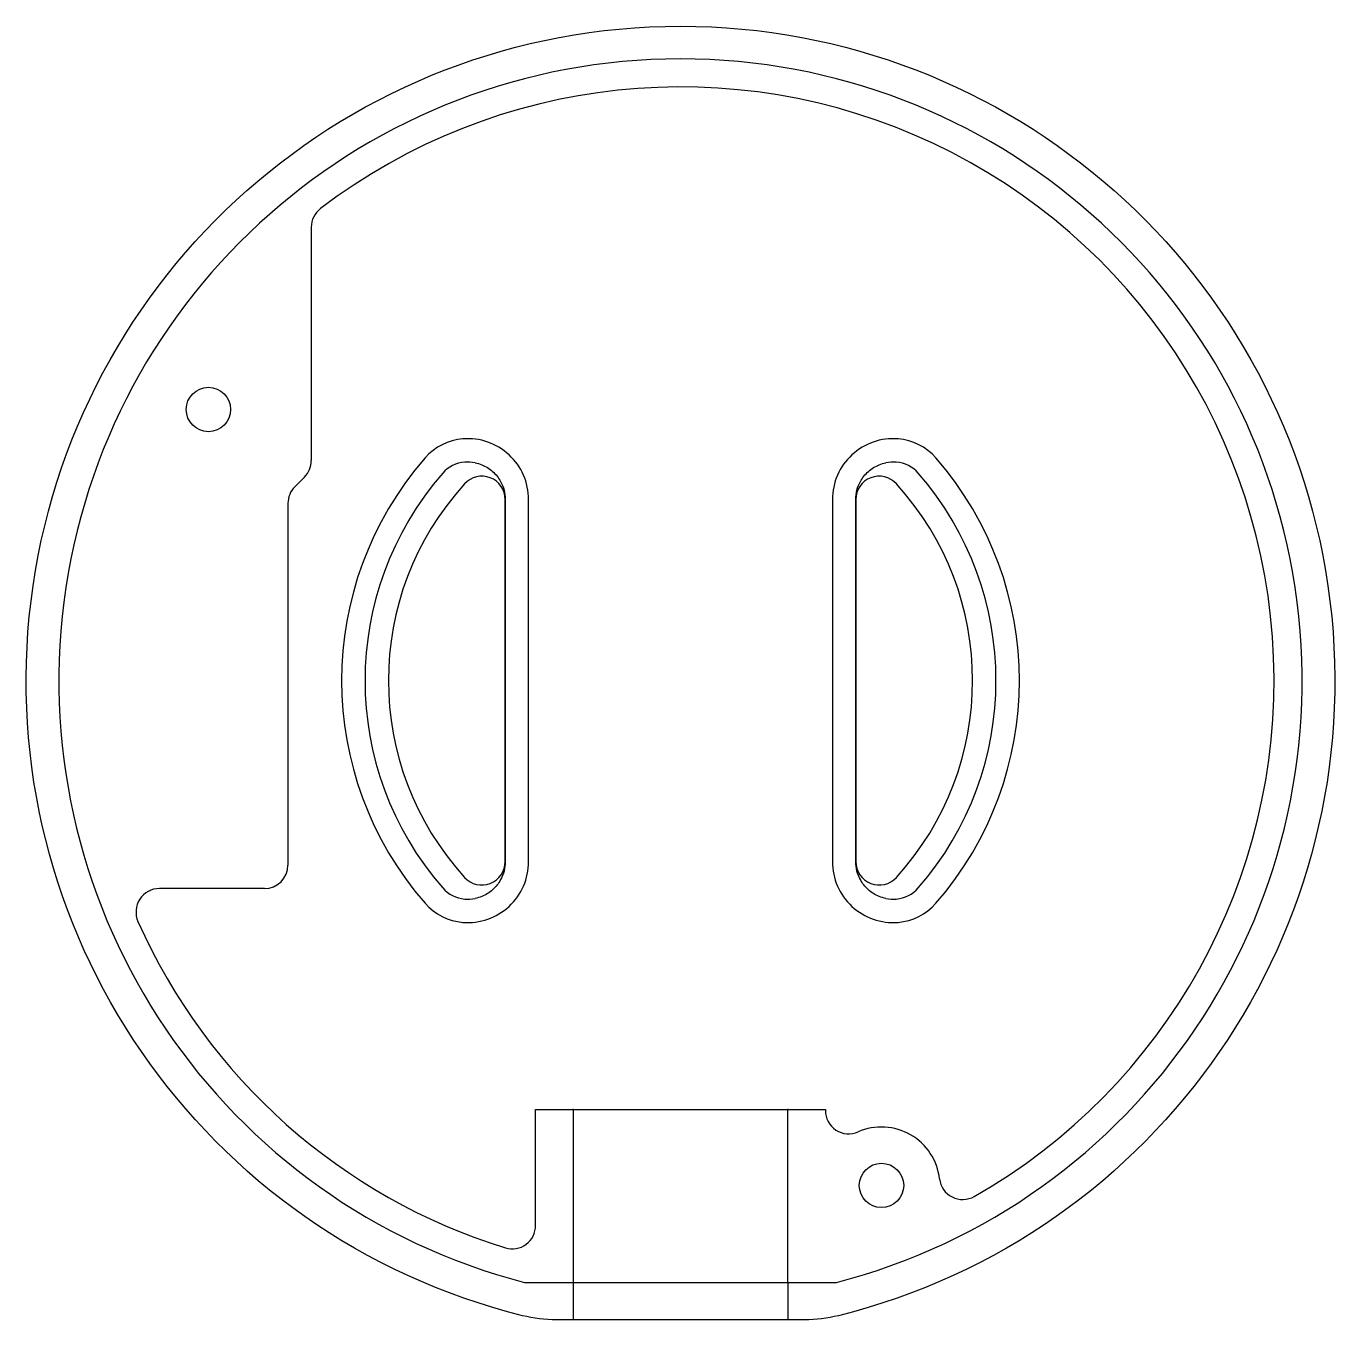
# Model space of a CAD drawing. Header units: millimetres. Extents: x -51 to 5, y 4.2 to 59.5.
import ezdxf

# ---------------------------------------------------------------- set-up
doc = ezdxf.new("R2010")
doc.units = ezdxf.units.MM
doc.layers.get('0').update_dxf_attribs({"linetype": 'CONTINUOUS'})

msp = doc.modelspace()

# ---------------------------------------------------------------- linework, layer by layer
for p, q in [((-38.781, 50.949), (-38.781, 40.964)), ((-39.074, 40.257), (-39.488, 39.842)), ((-30.481, 39.296), (-30.481, 23.804)), ((-30.481, 23.804), (-30.481, 39.296)), ((-30.481, 39.296), (-30.481, 23.804)), ((-15.481, 39.296), (-15.481, 23.804)), ((-15.481, 23.804), (-15.481, 39.296)), ((-15.481, 23.804), (-15.481, 39.296)), ((-39.781, 39.135), (-39.781, 23.65)), ((-40.781, 22.65), (-45.282, 22.65)), ((-29.181, 13.2), (-27.581, 13.2)), ((-29.181, 8.236), (-29.181, 13.2)), ((-27.581, 13.2), (-27.581, 5.8)), ((-27.581, 13.2), (-27.161, 13.2)), ((-27.581, 13.2), (-18.381, 13.2)), ((-27.161, 13.2), (-18.801, 13.2)), ((-18.801, 13.2), (-18.381, 13.2)), ((-18.381, 13.2), (-16.781, 13.2)), ((-18.381, 5.8), (-18.381, 13.2)), ((-16.781, 13.2), (-16.781, 13.157)), ((-27.581, 5.8), (-27.581, 4.2)), ((-18.381, 5.8), (-18.381, 4.2))]:
    msp.add_line(p, q)
for points in [[(-17.671, 4.2), (-28.291, 4.2, -0.061017), (-29.739, 4.377, -8.163914), (-16.223, 4.377, -0.061017)], [(-16.309, 5.8, 7.845888), (-29.653, 5.8)], [(-32.29, 21.206, 0.437294), (-29.481, 23.804), (-29.481, 39.296, 0.437294), (-32.29, 41.893, 0.196396), (-33.911, 41.077, 0.374652), (-33.911, 22.022, 0.196396)], [(-12.051, 41.077, 0.196396), (-13.672, 41.893, 0.437294), (-16.481, 39.296), (-16.481, 23.804, 0.437294), (-13.672, 21.206, 0.196396), (-12.051, 22.022, 0.374652)]]:
    msp.add_lwpolyline(points, format="xyb", close=True)
for centre in [(-43.181, 43.15), (-14.381, 9.95)]:
    msp.add_circle(centre, 0.95)
for centre, radius, start, end in [((-22.981, 31.55), 25.4, -60.3323, 127.341), ((-37.781, 50.949), 1, 127.341, 180), ((-39.781, 40.964), 1, -45, 0), ((-32.102, 39.5), 1.4, 94.4778, 138.9229), ((-32.086, 39.296), 1.605, 78.6264, 94.4778), ((-13.876, 39.296), 1.605, 85.5222, 101.3736), ((-13.86, 39.5), 1.4, 41.0771, 85.5222), ((-22.981, 31.55), 13.5, 138.9229, 221.0771), ((-22.981, 31.55), 13.5, -41.0771, 41.0771), ((-38.781, 39.135), 1, 135, 180), ((-22.981, 31.55), 12.5, 137.6574, 222.3426), ((-31.481, 39.296), 1, 0, 137.6574), ((-14.481, 39.296), 1, 42.3426, 180), ((-14.481, 39.296), 1, 42.3426, 180), ((-22.981, 31.55), 12.5, -42.3426, 42.3426), ((-22.981, 31.55), 12.5, -42.3426, 42.3426), ((-40.781, 23.65), 1, -90, 0), ((-31.481, 23.804), 1, 222.3426, 360), ((-14.481, 23.804), 1, 180, 317.6574), ((-14.481, 23.804), 1, 180, 317.6574), ((-45.282, 21.65), 1, 90, 203.9374), ((-32.102, 23.599), 1.4, 221.0771, 265.5222), ((-13.86, 23.599), 1.4, 274.4778, 318.9229), ((-32.086, 23.804), 1.605, 265.5222, 281.3736), ((-13.876, 23.804), 1.605, 258.6264, 274.4778), ((-22.981, 31.55), 25.4, 203.9374, 252.8375), ((-15.781, 13.157), 1, 180, 293.5782), ((-14.381, 9.95), 2.5, 6.5389, 113.5782), ((-10.904, 10.348), 1, 186.5389, 299.6677), ((-30.181, 8.236), 1, 252.8375, 360)]:
    msp.add_arc(centre, radius, start, end)
for points, knots in [([(-31.77, 40.869), (-31.669, 40.849), (-31.572, 40.819), (-31.481, 40.782), (-31.321, 40.717), (-31.16, 40.62), (-30.881, 40.373), (-30.764, 40.223), (-30.618, 39.957), (-30.566, 39.83), (-30.497, 39.563), (-30.481, 39.424), (-30.481, 39.296)], [-0.1876822, -0.1876822, -0.1876822, -0.1876822, -0.1561172, -0.1561172, -0.1561172, -0.1008715, -0.1008715, -0.0456259, -0.0456259, -0.0070305, -0.0070305, 0.0315649, 0.0315649, 0.0315649, 0.0315649]), ([(-15.481, 39.296), (-15.481, 39.424), (-15.464, 39.563), (-15.396, 39.83), (-15.344, 39.957), (-15.198, 40.223), (-15.08, 40.373), (-14.802, 40.62), (-14.641, 40.717), (-14.481, 40.782), (-14.39, 40.819), (-14.293, 40.849), (-14.192, 40.869)], [-0.0315649, -0.0315649, -0.0315649, -0.0315649, 0.0070305, 0.0070305, 0.0456259, 0.0456259, 0.1008715, 0.1008715, 0.1561172, 0.1561172, 0.1561172, 0.1876822, 0.1876822, 0.1876822, 0.1876822]), ([(-30.481, 23.804), (-30.481, 23.675), (-30.497, 23.536), (-30.566, 23.269), (-30.618, 23.142), (-30.764, 22.877), (-30.881, 22.727), (-31.16, 22.479), (-31.321, 22.382), (-31.572, 22.28), (-31.669, 22.25), (-31.77, 22.23)], [0.1876822, 0.1876822, 0.1876822, 0.1876822, 0.2262776, 0.2262776, 0.2648729, 0.2648729, 0.3201186, 0.3201186, 0.3753643, 0.3753643, 0.4069292, 0.4069292, 0.4069292, 0.4069292]), ([(-14.192, 22.23), (-14.293, 22.25), (-14.39, 22.28), (-14.641, 22.382), (-14.802, 22.479), (-15.08, 22.727), (-15.198, 22.877), (-15.344, 23.142), (-15.396, 23.269), (-15.464, 23.536), (-15.481, 23.675), (-15.481, 23.804)], [0.5884816, 0.5884816, 0.5884816, 0.5884816, 0.6200465, 0.6200465, 0.6752922, 0.6752922, 0.7305379, 0.7305379, 0.7691333, 0.7691333, 0.8077287, 0.8077287, 0.8077287, 0.8077287])]:
    msp.add_open_spline(points, degree=3, knots=knots)
for p in [(-27.581, 13.2), (-18.381, 13.2)]:
    msp.add_point(p)

doc.saveas('drawing.dxf')
